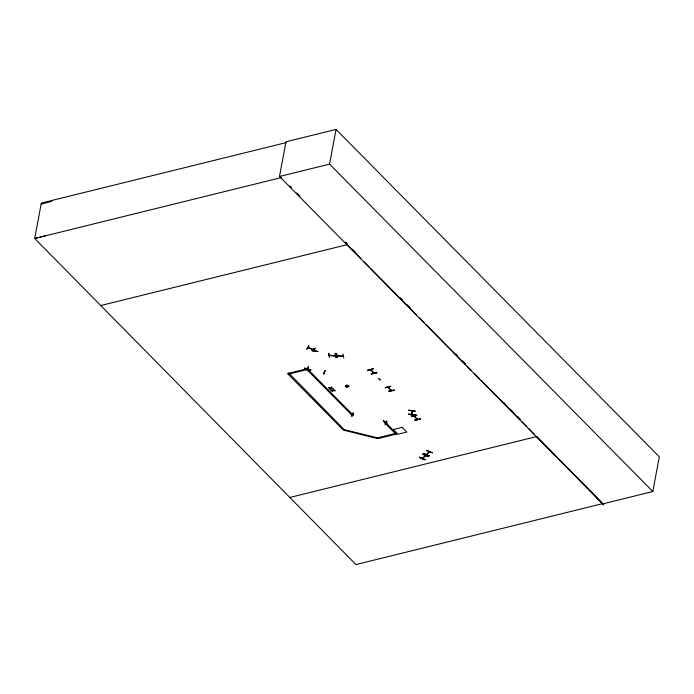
<?xml version="1.0" encoding="UTF-8"?>
<svg xmlns="http://www.w3.org/2000/svg" width="694" height="694" viewBox="0 0 694 694"><rect width="100%" height="100%" fill="white"/><g stroke="black" fill="none" stroke-linecap="round" stroke-linejoin="round"><path stroke-width="1.04" d="M307.642 369.069L307.963 367.915M314.911 351.086L314.694 350.947M425.587 455.689L422.62 458.474M426.359 454.639L429.066 451.751M426.905 454.457L426.394 454.561M415.168 414.613C415.498 416.339 408.315 414.786 408.844 413.876M408.801 414.335L415.125 414.856L408.783 414.162M317.913 351.658L311.771 349.906M279.5 176.484L285.997 141.793L336.052 129.431L659.3 456.826L652.811 491.517L602.756 503.879L279.5 176.484L329.563 164.122L652.811 491.517M288.643 372.886L344.033 429.499L343.001 429.751L287.533 373.572L307.286 368.696L353.211 415.22L352.188 415.472L306.254 368.948M329.563 164.122L336.052 129.431M308.925 345.803L306.887 348.995M304.709 368.124L310.834 369.937M308.882 345.82L306.835 349.282M304.718 368.08L304.588 368.557L310.851 369.876M308.622 347.486L308.336 347.954M307.286 368.696L307.364 368.262L306.332 368.523M308.049 368.887L308.223 367.941M308.136 368.306L308.275 367.976M312.916 351.207L315.189 348.102L313.159 351.32L312.881 350.921M313.896 349.021L313.445 348.865C313.922 351.069 312.881 348.692 307.893 347.633M313.87 348.987L313.671 349.646L307.98 347.651M317.947 351.468L311.71 350.192M325.13 370.449L323.794 373.84M324.046 372.409L324.159 371.923M328.852 353.255L329.494 357.245L328.522 353.48M329.754 355.528L329.919 355.007M330.544 388.033L328.93 388.146L328.704 387.573M335.176 353.662L336.139 357.679L335.219 353.688M329.85 355.371C326.848 354.86 337.423 357.184 334.968 355.163L335.471 355.866M329.156 355.328L335.376 355.736L335.514 355.215M330.96 388.093L330.084 389.317L329.876 388.761M336.79 353.671L337.05 357.636L336.425 353.897L337.449 357.375M328.652 387.868L330.7 387.807M332.92 388.319L331.107 387.868M332.929 390.071L332.73 390.583L331.159 390.41L330.943 389.837M330.639 388.093L331.506 386.888L331.055 388.163M337.822 355.432L337.848 355.562M333.198 390.358L332.322 391.581L332.114 391.026M335.159 390.583L333.346 390.132M330.882 390.132L332.877 390.358L333.745 389.152M333.293 390.427L334.005 389.412M342.715 356.274L342.715 355.753M343.079 354.087L343.756 358.035M346.696 387.243C342.567 385.396 348.744 383.843 349.143 386.636L346.853 387.235M352.04 416.391L353.367 412.921M352.821 414.804L353.498 414.448M367.872 370.119L373.129 369.017M373.207 368.809L367.898 370.119M370.423 369.859L370.518 369.355L373.849 373.259M370.804 369.633L370.787 370.162L370.848 369.616M370.943 370.058L371.056 369.52L370.691 370.093M371.481 374.075C381.605 371.117 375.333 373.997 371.342 373.606M373.511 372.956L373.563 372.366M373.719 372.869L373.745 372.322L373.467 372.878M376.651 372.296L376.79 372.773M390.705 386.272L385.396 387.582M387.998 386.732L387.946 387.313M388.033 386.766L388.354 387.261M388.18 386.679L388.189 387.252L388.31 386.74M388.787 391.355C398.391 388.388 393.281 391.494 388.84 391.069M383.73 420.581L387.061 424.312M391.286 389.82L391.347 390.722L387.937 387.269M385.257 422.351L385.257 422.88M386.87 421.327L385.517 424.719L385.222 424.346M385.439 422.681L386.098 422.178M386.87 421.336L386.584 420.963L385.17 424.633M383.409 420.902L386.792 424.442L387.139 424.086M394.149 389.759L394.287 390.236M415.064 410.961L408.74 410.223M411.837 410.362L411.75 411.273L411.802 410.432M412.054 410.388L412.089 414.544L412.219 413.971M412.123 410.475L411.681 411.195M411.898 413.754L411.837 414.518M416.782 415.09L411.473 416.4M411.707 410.943L411.837 414.483L411.898 413.936M412.141 413.572L412.089 414.474M413.312 415.793L413.85 415.689L413.208 415.324M414.917 419.887C419.072 420.234 425.11 417.476 415.055 420.338M415.498 417.354L412.167 413.806M417.294 418.751L417.085 419.237L417.172 418.682M417.354 419.167L417.354 418.638M420.226 418.577L420.364 419.055M419.757 456.964C418.942 457.78 425.309 460.538 425.344 459.385M422.724 454.128L428.311 456.548M422.403 458.422L422.793 457.745M423.722 453.182C422.898 453.997 429.265 456.756 429.3 455.594M422.611 458.135L422.993 457.832M425.353 455.949L425.11 455.533M426.689 450.345L432.388 452.896M432.293 452.766L426.671 450.562M602.756 503.879L590.021 490.641M304.605 368.505L310.773 370.084M415.021 411.178L408.688 410.284L415.012 411.256M419.54 457.398L425.127 459.818M419.697 457.199L425.275 459.654M307.008 369.963L308.5 366.536L307.173 370.006M323.777 374.092L325.13 370.717M353.064 412.887L351.711 416.27M385.734 422.993L385.135 422.828L385.829 423.002M422.429 458.387L425.37 455.585M429.005 452.028L429.543 451.933L426.671 454.683M391.503 390.627L388.128 387.226M411.395 416.608L416.704 415.298M334.855 355.172L334.907 355.875M337.18 355.736L343.365 356.291M329.824 389.056L330.491 388.319M332.053 391.321L332.73 390.583M374.04 373.216L370.717 369.789M417.606 419.497L414.162 416.01M385.326 422.559L386.029 422.542M413.138 415.671L413.641 415.524M343.287 356.3L337.076 355.875M378.404 378.586L378.751 378.933M379.87 379.497C381.275 380.303 378.36 379.67 380.052 379.54M352.743 414.639L353.376 414.76M385.942 422.585L385.5 422.672M41.137 204.079L51.824 201.381M45.388 235.787L34.7 238.484L41.328 203.073L286.102 142.617M602.808 503.592L355.935 564.569L34.7 238.484L281.573 177.508M100.292 305.646L347.165 244.678L360.863 258.55M289.233 373.997L306.922 369.633M372.982 368.878L367.846 370.405M371.29 373.893L376.634 372.539M378.82 378.49L378.386 378.629L378.924 378.499M385.153 387.66L390.635 386.463L385.344 387.868M395.207 433.507L377.527 437.871L343.851 429.543L343.617 430.15L377.267 438.53L377.501 437.923L378.195 438.547L396.907 433.923L385.43 422.299L384.398 422.551L395.884 434.184M289.71 497.494L536.627 436.569L579.49 479.979M383.383 420.946L387.087 424.372M417.302 419.48L414.023 416.131M330.908 388.388L332.868 388.605M333.146 390.653L335.107 390.869M410.848 410.458L412.956 410.709M422.707 454.344L428.293 456.765M289.936 185.983L291.463 187.527M296.789 192.915L299.825 195.994M352.318 249.155L355.354 252.243M400.247 297.709L402.537 300.016M407.1 304.64L410.145 307.728M455.793 353.966L457.32 355.51M462.646 360.897L465.683 363.986M503.731 402.52L505.249 404.055M510.576 409.451L512.866 411.768M517.429 416.391L520.474 419.471M363.908 261.629L369.234 267.025M370.761 268.569L416.409 314.807M419.454 317.887L424.017 322.51M426.298 324.827L465.865 364.897M467.392 366.441L471.191 370.292M474.236 373.372L479.563 378.768M481.089 380.312L519.893 419.61M522.174 421.926L526.737 426.55M529.019 428.857L534.345 434.253M582.5 483.024L588.521 489.123M416.721 415.376L411.421 416.686M536.627 436.569L575.3 475.884M577.582 478.201L603.763 504.824M420.208 418.82L414.899 420.13M346.124 385.829L346.87 386.732L348.267 386.48L347.521 385.578L346.124 385.829M423.661 453.416L429.23 455.863L423.661 453.416M402.164 427.365L393.177 429.586L397.818 434.288L406.805 432.067L402.164 427.365M346.991 243.759L345.465 242.223L346.991 243.759"/></g></svg>
